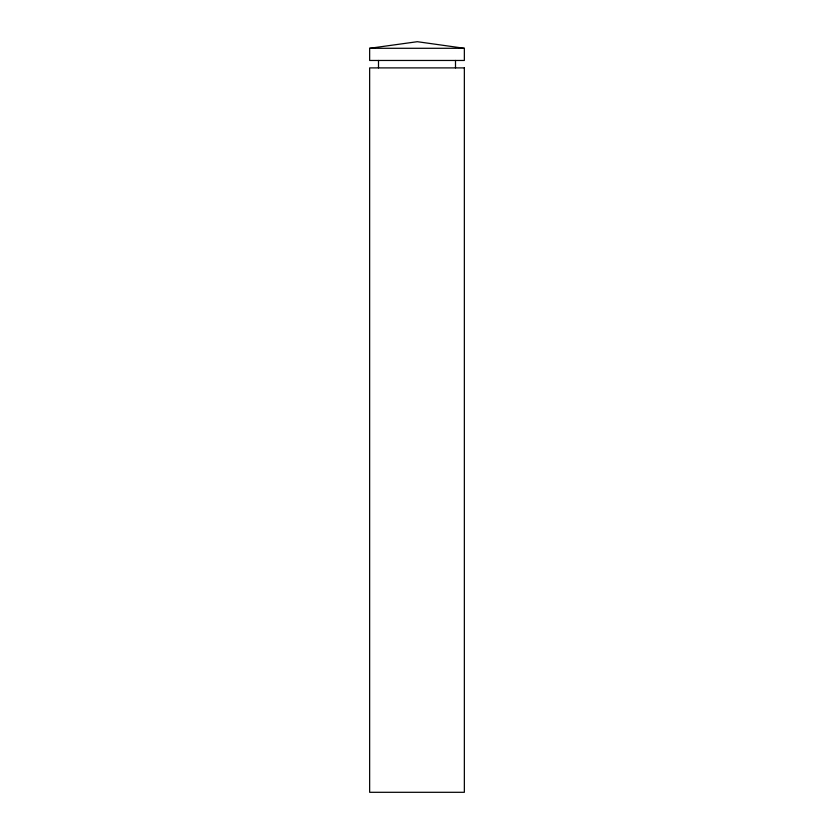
<?xml version="1.0" encoding="UTF-8"?>
<svg xmlns="http://www.w3.org/2000/svg" width="834" height="834" viewBox="0 0 834 834"><rect width="100%" height="100%" fill="white"/><g stroke="black" fill="none" stroke-linecap="round" stroke-linejoin="round"><path stroke-width="1.25" d="M369.65 48.289L417.323 41.7L464.35 48.289L464.35 60.465L369.65 60.465L369.65 48.289L464.35 48.289M455.5 60.465L455.5 67.898M378.5 60.465L378.5 67.898M464.35 67.898L369.65 67.898L369.65 792.3L464.35 792.3L464.35 67.898"/></g></svg>
